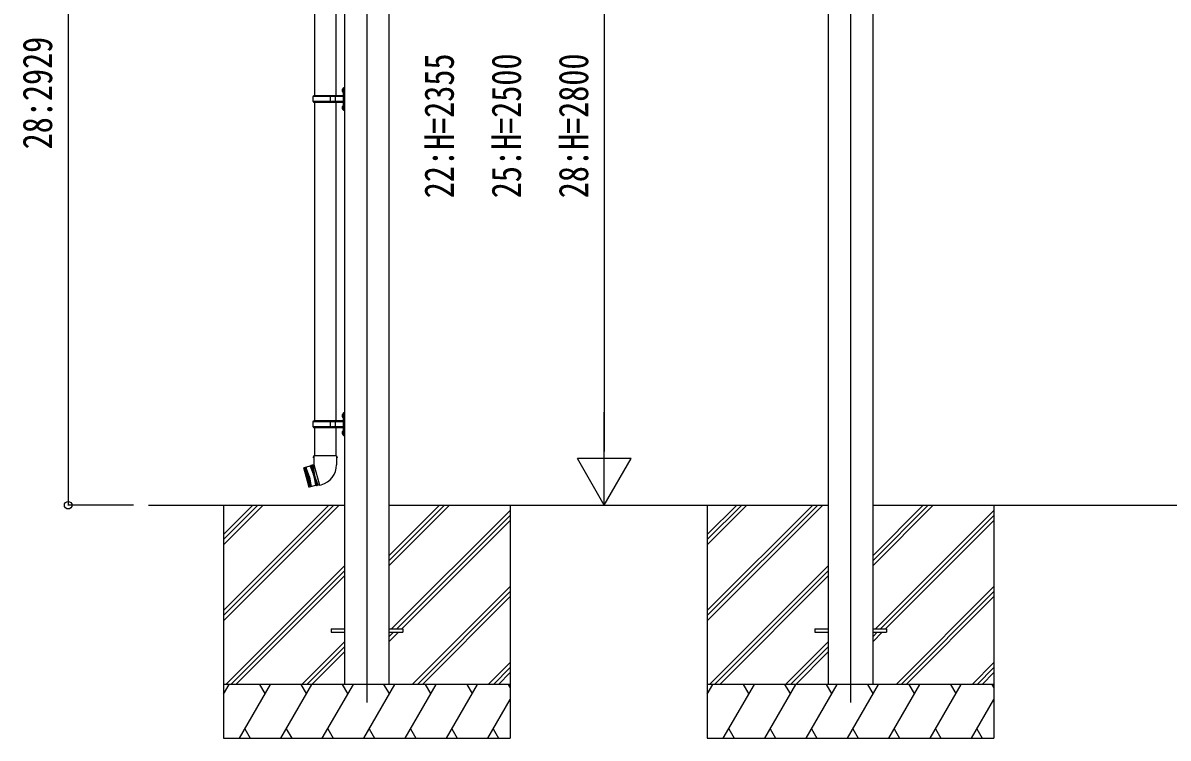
# Model space of a CAD drawing. Units: millimetres, scale not verified. Extents: x -10512 to 10512, y -7425 to 7425.
# Drawn here: x -4005 to -809, y -4762 to -2767 of the extents above; entities that cross this region are included whole.
import ezdxf
from ezdxf.enums import TextEntityAlignment as Align

# ---------------------------------------------------------------- set-up
doc = ezdxf.new("R2010")
doc.units = ezdxf.units.MM
doc.header["$LTSCALE"] = 40
for name, color, linetype in [('0-4_YKK_12', 2, 'Continuous'), ('0-5_YKK_13', 4, 'Continuous'), ('0-6_YKK_A1', 4, 'Continuous'), ('0-7_YKK_D', 6, 'Continuous')]:
    doc.layers.add(name, color=color, linetype=linetype)
doc.styles.add('ＭＳ ゴシック', font='')
doc.styles.get('ＭＳ ゴシック').set_extended_font_data('MS Gothic')

msp = doc.modelspace()

# ---------------------------------------------------------------- linework, layer by layer
at = {"layer": '0-4_YKK_12'}
for p, q in [((-1695.38, -1493.27), (-1695.38, -4663.11)), ((-3045.38, -1587.67), (-3045.38, -4663.11))]:
    msp.add_line(p, q, dxfattribs=at)
at = {"layer": '0-5_YKK_13'}
for p, q in [((-3191.23, -2080.5), (-3191.23, -2969.99)), ((-3131.53, -2080.5), (-3131.53, -2969.99)), ((-3194.88, -2972), (-3193.88, -2970)), ((-3194.88, -2986), (-3194.88, -2972)), ((-3146.39, -2972), (-3194.88, -2972)), ((-3112.38, -2970), (-3193.88, -2970)), ((-3146.39, -2988), (-3146.39, -2970)), ((-3145.63, -2970), (-3143.63, -2972)), ((-3112.38, -2972), (-3143.63, -2972)), ((-3133.26, -2972), (-3135.26, -2970)), ((-3133.26, -2986), (-3133.26, -2972)), ((-3114.19, -2952.85), (-3112.14, -2953.85)), ((-3112.92, -2950.85), (-3112.28, -2950.85)), ((-3112.92, -2950.85), (-3112.92, -2959.15)), ((-3112.92, -2959.15), (-3112.28, -2959.15)), ((-3112.28, -2950.85), (-3112.28, -2959.15)), ((-3112.28, -2950.85), (-3111.88, -2951.25)), ((-3112.28, -2959.15), (-3111.88, -2958.75)), ((-3112.14, -2953.85), (-3111.53, -2955)), ((-3109.88, -2946.5), (-3111.88, -2948.5)), ((-3111.88, -2948.5), (-3111.88, -3009.5)), ((-3111.88, -2951.25), (-3111.88, -2958.75)), ((-3109.88, -2946.5), (-3109.88, -3011.5)), ((-3109.88, -2946.5), (-3107.88, -2946.5)), ((-3107.88, -3011.5), (-3107.88, -2946.5)), ((-3194.88, -2986), (-3193.88, -2988)), ((-3146.39, -2986), (-3194.88, -2986)), ((-3193.88, -2988), (-3112.38, -2988)), ((-3191.23, -2987.99), (-3191.23, -3877.5)), ((-3145.63, -2988), (-3143.63, -2986)), ((-3112.38, -2986), (-3143.63, -2986)), ((-3133.26, -2986), (-3135.26, -2988)), ((-3131.53, -2987.99), (-3131.53, -3877.5)), ((-3114.19, -3000.85), (-3112.14, -3001.85)), ((-3112.92, -2998.85), (-3112.28, -2998.85)), ((-3112.92, -2998.85), (-3112.92, -3007.15)), ((-3112.28, -2998.85), (-3112.28, -3007.15)), ((-3112.28, -2998.85), (-3111.88, -2999.25)), ((-3112.14, -3001.85), (-3111.53, -3003)), ((-3111.88, -2999.25), (-3111.88, -3006.75)), ((-3112.92, -3007.15), (-3112.28, -3007.15)), ((-3112.28, -3007.15), (-3111.88, -3006.75)), ((-3111.88, -3009.5), (-3109.88, -3011.5)), ((-3107.88, -3011.5), (-3109.88, -3011.5)), ((-3114.19, -3860.35), (-3112.14, -3861.35)), ((-3112.92, -3858.35), (-3112.28, -3858.35)), ((-3112.92, -3858.35), (-3112.92, -3866.65)), ((-3112.92, -3866.65), (-3112.28, -3866.65)), ((-3112.28, -3858.35), (-3112.28, -3866.65)), ((-3112.28, -3858.35), (-3111.88, -3858.75)), ((-3112.28, -3866.65), (-3111.88, -3866.25)), ((-3112.14, -3861.35), (-3111.53, -3862.5)), ((-3109.88, -3854), (-3111.88, -3856)), ((-3111.88, -3856), (-3111.88, -3917)), ((-3111.88, -3858.75), (-3111.88, -3866.25)), ((-3109.88, -3854), (-3109.88, -3919)), ((-3109.88, -3854), (-3107.88, -3854)), ((-3107.88, -3919), (-3107.88, -3854)), ((-3194.88, -3879.5), (-3193.88, -3877.5)), ((-3194.88, -3893.5), (-3194.88, -3879.5)), ((-3146.39, -3879.5), (-3194.88, -3879.5)), ((-3194.88, -3893.5), (-3193.88, -3895.5)), ((-3146.39, -3893.5), (-3194.88, -3893.5)), ((-3112.38, -3877.5), (-3193.88, -3877.5)), ((-3193.88, -3895.5), (-3112.38, -3895.5)), ((-3191.23, -3895.5), (-3191.23, -3975.2)), ((-3146.39, -3895.5), (-3146.39, -3877.5)), ((-3145.63, -3877.5), (-3143.63, -3879.5)), ((-3145.63, -3895.5), (-3143.63, -3893.5)), ((-3112.38, -3879.5), (-3143.63, -3879.5)), ((-3112.38, -3893.5), (-3143.63, -3893.5)), ((-3133.26, -3879.5), (-3135.26, -3877.5)), ((-3133.26, -3893.5), (-3135.26, -3895.5)), ((-3133.26, -3893.5), (-3133.26, -3879.5)), ((-3131.53, -3895.5), (-3131.53, -3975.2)), ((-3114.19, -3908.35), (-3112.14, -3909.35)), ((-3112.92, -3906.35), (-3112.28, -3906.35)), ((-3112.92, -3906.35), (-3112.92, -3914.65)), ((-3112.92, -3914.65), (-3112.28, -3914.65)), ((-3112.28, -3906.35), (-3112.28, -3914.65)), ((-3112.28, -3906.35), (-3111.88, -3906.75)), ((-3112.28, -3914.65), (-3111.88, -3914.25)), ((-3112.14, -3909.35), (-3111.53, -3910.5)), ((-3111.88, -3906.75), (-3111.88, -3914.25)), ((-3111.88, -3917), (-3109.88, -3919)), ((-3107.88, -3919), (-3109.88, -3919)), ((-3193.08, -3975.2), (-3194.78, -3979.7)), ((-3193.05, -3980.2), (-3194.78, -3979.7)), ((-3129.68, -3975.2), (-3193.08, -3975.2)), ((-3193.08, -3975.2), (-3192.95, -3998.45)), ((-3129.68, -3975.2), (-3129.83, -4000.2)), ((-3221.67, -4008.73), (-3221.31, -4008.12)), ((-3221.67, -4008.73), (-3207.35, -4062.15)), ((-3203.44, -4003.33), (-3221.31, -4008.12)), ((-3206.74, -4062.5), (-3221.31, -4008.12)), ((-3217.45, -4007.08), (-3202.88, -4061.46)), ((-3213.06, -4035.05), (-3217.45, -4007.08)), ((-3215.52, -4006.57), (-3200.95, -4060.95)), ((-3205.33, -4032.98), (-3215.52, -4006.57)), ((-3200.8, -4001.59), (-3203.44, -4003.33)), ((-3200.8, -4001.59), (-3198.87, -4001.07)), ((-3185.72, -4057.9), (-3200.8, -4001.59)), ((-3195.91, -4000.54), (-3198.87, -4001.07)), ((-3198.87, -4001.07), (-3183.78, -4057.38)), ((-3193.01, -3999.76), (-3195.91, -4000.54)), ((-3195.91, -4000.54), (-3191.33, -4029.23)), ((-3192.95, -3998.45), (-3193.34, -3998.55)), ((-3193.34, -3998.55), (-3177.73, -4056.8)), ((-3213.06, -4035.05), (-3202.88, -4061.46)), ((-3188.87, -4057.71), (-3206.74, -4062.5)), ((-3205.33, -4032.98), (-3200.95, -4060.95)), ((-3180.95, -4056.37), (-3191.33, -4029.23)), ((-3185.72, -4057.9), (-3188.87, -4057.71)), ((-3185.72, -4057.9), (-3183.78, -4057.38)), ((-3185.72, -4057.9), (-3183.78, -4057.38)), ((-3180.95, -4056.37), (-3183.78, -4057.38)), ((-3178.05, -4055.59), (-3180.95, -4056.37)), ((-3177.73, -4056.8), (-3172.82, -4055.48)), ((-3206.74, -4062.5), (-3207.35, -4062.15)), ((-3145.38, -4458), (-3107.88, -4458)), ((-3145.38, -4458), (-3145.38, -4467)), ((-3145.38, -4467), (-3107.88, -4467)), ((-2982.88, -4458), (-2945.38, -4458)), ((-2982.88, -4467), (-2945.38, -4467)), ((-2945.38, -4458), (-2945.38, -4467)), ((-1795.38, -4458), (-1757.88, -4458)), ((-1795.38, -4458), (-1795.38, -4467)), ((-1795.38, -4467), (-1757.88, -4467)), ((-1632.88, -4458), (-1595.38, -4458)), ((-1632.88, -4467), (-1595.38, -4467)), ((-1595.38, -4458), (-1595.38, -4467))]:
    msp.add_line(p, q, dxfattribs=at)
for points in [[(-3114.19, -2957.15), (-3112.14, -2956.15), (-3111.53, -2955)], [(-3114.19, -3005.15), (-3112.14, -3004.15), (-3111.53, -3003)], [(-3114.19, -3864.65), (-3112.14, -3863.65), (-3111.53, -3862.5)], [(-3114.19, -3912.65), (-3112.14, -3911.65), (-3111.53, -3910.5)], [(-3129.68, -3975.2), (-3128.18, -3979.7), (-3129.71, -3980.2)], [(-3203.44, -4003.33), (-3193.26, -4029.74), (-3188.87, -4057.71)]]:
    msp.add_lwpolyline(points, dxfattribs=at)
for centre, radius, start, end in [((-3108.59, -2955), 6, 136.21765, 223.78235), ((-3112.38, -2969.5), 0.5, 270, 0), ((-3112.38, -2971.5), 0.5, 270, 0), ((-3108.59, -3003), 6, 136.21765, 223.78235), ((-3112.38, -2986.5), 0.5, 0, 90), ((-3112.38, -2988.5), 0.5, 0, 90), ((-3108.59, -3862.5), 6, 136.21765, 223.78235), ((-3112.38, -3877), 0.5, 270, 0), ((-3112.38, -3879), 0.5, 270, 0), ((-3112.38, -3894), 0.5, 0, 90), ((-3112.38, -3896), 0.5, 0, 90), ((-3108.59, -3910.5), 6, 136.21765, 223.78235), ((-3187.83, -3999.46), 58, 285, 359.65623)]:
    msp.add_arc(centre, radius, start, end, dxfattribs=at)
at = {"layer": '0-6_YKK_A1'}
for p, q in [((-1757.88, -1664.2), (-1757.88, -4612.5)), ((-1632.88, -4612.5), (-1632.88, -1664.2)), ((-3107.88, -1758.6), (-3107.88, -4612.5)), ((-2982.88, -4612.5), (-2982.88, -1758.6)), ((-3654.47, -4112.5), (-3107.88, -4112.5)), ((-3445.38, -4112.5), (-3445.38, -4762.5)), ((-3445.38, -4406.68), (-3151.2, -4112.5)), ((-3445.38, -4420.82), (-3137.06, -4112.5)), ((-3445.38, -4434.96), (-3122.92, -4112.5)), ((-3445.38, -4222.83), (-3335.05, -4112.5)), ((-3445.38, -4208.69), (-3349.19, -4112.5)), ((-3445.38, -4194.55), (-3363.34, -4112.5)), ((-2982.88, -4112.5), (-1757.88, -4112.5)), ((-2982.88, -4280.83), (-2814.55, -4112.5)), ((-2982.88, -4266.69), (-2828.69, -4112.5)), ((-2982.88, -4252.55), (-2842.84, -4112.5)), ((-2645.38, -4112.5), (-2645.38, -4762.5)), ((-2095.38, -4112.5), (-2095.38, -4762.5)), ((-2095.38, -4406.68), (-1801.2, -4112.5)), ((-2095.38, -4420.82), (-1787.06, -4112.5)), ((-2095.38, -4434.96), (-1772.92, -4112.5)), ((-2095.38, -4222.83), (-1985.05, -4112.5)), ((-2095.38, -4208.69), (-1999.19, -4112.5)), ((-2095.38, -4194.55), (-2013.33, -4112.5)), ((-1632.88, -4112.5), (-407.88, -4112.5)), ((-1632.88, -4280.83), (-1464.55, -4112.5)), ((-1632.88, -4266.69), (-1478.69, -4112.5)), ((-1632.88, -4252.55), (-1492.83, -4112.5)), ((-1295.38, -4112.5), (-1295.38, -4762.5)), ((-2976.21, -4458), (-2645.38, -4127.18)), ((-2962.06, -4458), (-2645.38, -4141.32)), ((-1626.2, -4458), (-1295.38, -4127.18)), ((-1612.06, -4458), (-1295.38, -4141.32)), ((-2947.92, -4458), (-2645.38, -4155.46)), ((-1597.92, -4458), (-1295.38, -4155.46)), ((-3439.07, -4612.5), (-3107.88, -4281.31)), ((-2089.07, -4612.5), (-1757.88, -4281.31)), ((-3424.93, -4612.5), (-3107.88, -4295.45)), ((-3410.79, -4612.5), (-3107.88, -4309.59)), ((-2074.93, -4612.5), (-1757.88, -4295.45)), ((-2060.79, -4612.5), (-1757.88, -4309.59)), ((-2918.57, -4612.5), (-2645.38, -4339.31)), ((-1568.57, -4612.5), (-1295.38, -4339.31)), ((-2904.43, -4612.5), (-2645.38, -4353.45)), ((-2890.29, -4612.5), (-2645.38, -4367.59)), ((-1554.43, -4612.5), (-1295.38, -4353.45)), ((-1540.29, -4612.5), (-1295.38, -4367.59)), ((-2982.88, -4492.96), (-2956.92, -4467)), ((-2982.88, -4478.82), (-2971.06, -4467)), ((-1632.88, -4492.96), (-1606.92, -4467)), ((-1632.88, -4478.82), (-1621.06, -4467)), ((-3107.88, -4493.44), (-3226.94, -4612.5)), ((-1757.88, -4493.44), (-1876.94, -4612.5)), ((-3212.8, -4612.5), (-3107.88, -4507.58)), ((-3198.66, -4612.5), (-3107.88, -4521.73)), ((-1862.8, -4612.5), (-1757.88, -4507.58)), ((-1848.65, -4612.5), (-1757.88, -4521.73)), ((-2706.44, -4612.5), (-2645.38, -4551.44)), ((-2692.3, -4612.5), (-2645.38, -4565.58)), ((-1356.44, -4612.5), (-1295.38, -4551.44)), ((-1342.3, -4612.5), (-1295.38, -4565.58)), ((-2678.16, -4612.5), (-2645.38, -4579.73)), ((-1328.15, -4612.5), (-1295.38, -4579.73)), ((-2645.38, -4612.5), (-3445.38, -4612.5)), ((-3445.38, -4640), (-3429.5, -4612.5)), ((-3400.64, -4762.5), (-3314.03, -4612.5)), ((-3329.03, -4638.48), (-3344.03, -4612.5)), ((-3285.17, -4762.5), (-3198.56, -4612.5)), ((-3213.57, -4638.48), (-3228.57, -4612.5)), ((-3169.7, -4762.5), (-3083.09, -4612.5)), ((-3098.09, -4638.48), (-3113.1, -4612.5)), ((-3054.23, -4762.5), (-2967.62, -4612.5)), ((-2982.62, -4638.48), (-2997.63, -4612.5)), ((-2938.76, -4762.5), (-2852.15, -4612.5)), ((-2867.15, -4638.48), (-2882.15, -4612.5)), ((-2823.29, -4762.5), (-2736.68, -4612.5)), ((-2766.68, -4612.5), (-2751.68, -4638.48)), ((-2651.21, -4612.5), (-2645.38, -4622.6)), ((-1295.38, -4612.5), (-2095.38, -4612.5)), ((-2095.38, -4640), (-2079.5, -4612.5)), ((-2050.63, -4762.5), (-1964.03, -4612.5)), ((-1979.03, -4638.48), (-1994.03, -4612.5)), ((-1935.16, -4762.5), (-1848.56, -4612.5)), ((-1863.56, -4638.48), (-1878.56, -4612.5)), ((-1819.69, -4762.5), (-1733.09, -4612.5)), ((-1748.09, -4638.48), (-1763.09, -4612.5)), ((-1704.22, -4762.5), (-1617.62, -4612.5)), ((-1632.62, -4638.48), (-1647.62, -4612.5)), ((-1588.75, -4762.5), (-1502.15, -4612.5)), ((-1517.15, -4638.48), (-1532.15, -4612.5)), ((-1473.28, -4762.5), (-1386.68, -4612.5)), ((-1416.68, -4612.5), (-1401.68, -4638.48)), ((-1301.21, -4612.5), (-1295.38, -4622.6)), ((-2707.82, -4762.5), (-2645.38, -4654.36)), ((-1357.81, -4762.5), (-1295.38, -4654.36)), ((-3385.64, -4736.52), (-3370.64, -4762.5)), ((-3270.17, -4736.52), (-3255.17, -4762.5)), ((-3154.7, -4736.52), (-3139.7, -4762.5)), ((-3039.23, -4736.52), (-3024.23, -4762.5)), ((-2923.76, -4736.52), (-2908.76, -4762.5)), ((-2808.29, -4736.52), (-2793.29, -4762.5)), ((-2692.82, -4736.52), (-2677.82, -4762.5)), ((-2035.63, -4736.52), (-2020.64, -4762.5)), ((-1920.16, -4736.52), (-1905.17, -4762.5)), ((-1804.69, -4736.52), (-1789.69, -4762.5)), ((-1689.22, -4736.52), (-1674.22, -4762.5)), ((-1573.75, -4736.52), (-1558.75, -4762.5)), ((-1458.28, -4736.52), (-1443.29, -4762.5)), ((-1342.81, -4736.52), (-1327.82, -4762.5)), ((-3445.38, -4762.5), (-2645.38, -4762.5)), ((-2095.38, -4762.5), (-1295.38, -4762.5))]:
    msp.add_line(p, q, dxfattribs=at)
at = {"layer": '0-7_YKK_D'}
for p, q in [((-3878.89, -1628.52), (-3878.89, -4112.5)), ((-2382.88, -1907.5), (-2382.88, -3962.5)), ((-2382.88, -4112.5), (-2382.88, -3852.69)), ((-2382.88, -4112.5), (-2457.88, -3982.6)), ((-2307.88, -3982.6), (-2457.88, -3982.6)), ((-2382.88, -4112.5), (-2307.88, -3982.6)), ((-3696.47, -4112.5), (-3879.89, -4112.5))]:
    msp.add_line(p, q, dxfattribs=at)
msp.add_circle((-3878.89, -4112.5), 10.62, dxfattribs=at)

# ---------------------------------------------------------------- texts
at = {"layer": '0-7_YKK_D', "style": 'ＭＳ ゴシック', "width": 0.8}
for s, p in [('28:2929', (-3898.89, -3119.51)), ('22:H=2355', (-2777.88, -3256)), ('25:H=2500', (-2590.38, -3256)), ('28:H=2800', (-2402.88, -3256))]:
    msp.add_text(s, height=82.48, rotation=90, dxfattribs=at).set_placement(p, align=Align.BOTTOM_LEFT)

doc.saveas('drawing.dxf')
